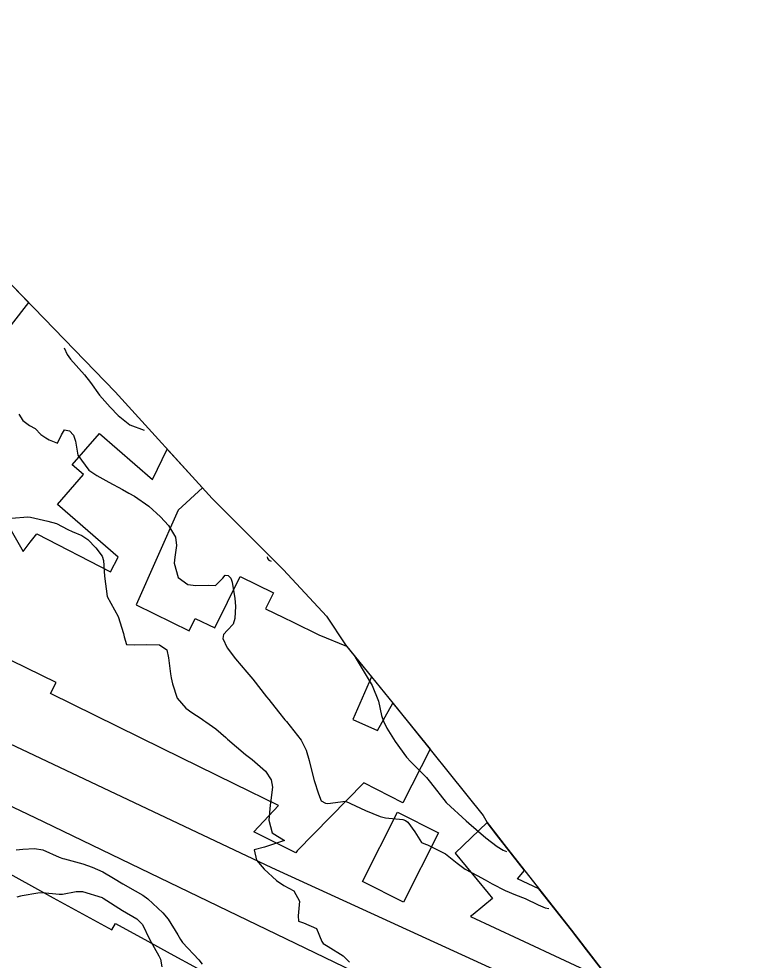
# Model space of a CAD drawing. Header units: metres. Extents: x 286371 to 293043, y 7462578 to 7466404.
# Drawn here: x 290005 to 290076.9, y 7464600.2 to 7464693.9 of the extents above; entities that cross this region are included whole.
import ezdxf

# ---------------------------------------------------------------- set-up
doc = ezdxf.new("R2010")
doc.units = ezdxf.units.M
doc.header["$MEASUREMENT"] = 0
for name, color, linetype in [('Area', 45, 'Continuous'), ('Curvas de Nivel 1m', 11, 'Continuous'), ('Curvas de Nivel 5m', 15, 'Continuous'), ('Edificações', 30, 'Continuous'), ('Vias primárias', 230, 'Continuous')]:
    doc.layers.add(name, color=color, linetype=linetype)

msp = doc.modelspace()

# ---------------------------------------------------------------- linework, layer by layer
at = {"layer": 'Area'}
msp.add_polyline3d([(289993.346, 7464678.77, 697.8), (290014.592, 7464656.811, 698.681), (290024.244, 7464646.221, 695.821), (290031.33, 7464639.105, 694.59), (290035.605, 7464634.493, 700.322), (290037.498, 7464631.669, 699.762), (290042.678, 7464625.285, 698.292), (290051.192, 7464614.699, 697.103), (290051.59, 7464613.985, 697.153), (290053.491, 7464611.49, 699.712), (290059.956, 7464603.285, 696.202), (290062.939, 7464599.398, 695.812)], dxfattribs=at)
at = {"layer": 'Curvas de Nivel 1m', "flags": 128}
for points, elevation in [([(290009.544, 7464661.184), (290009.831, 7464660.53), (290010.177, 7464660.056), (290011.56, 7464658.503), (290012.143, 7464657.737), (290013.037, 7464656.481), (290014.096, 7464655.272), (290014.906, 7464654.452), (290016.07, 7464653.522), (290017.474, 7464653.004)], 694), ([(290004.303, 7464644.244), (290005.931, 7464644.376), (290006.173, 7464644.348), (290007.925, 7464643.955), (290008.768, 7464643.705), (290009.913, 7464643.136), (290010.324, 7464642.939), (290011.303, 7464642.513), (290011.898, 7464642.119), (290012.698, 7464641.3), (290013.302, 7464640.476), (290013.435, 7464640.04), (290013.543, 7464638.479), (290013.814, 7464636.474), (290014.905, 7464634.458), (290015.423, 7464632.785), (290015.487, 7464632.448), (290015.743, 7464631.695), (290016.513, 7464631.662), (290017.743, 7464631.675), (290019.008, 7464631.654), (290019.736, 7464631.158), (290019.915, 7464630.372), (290020.089, 7464628.766), (290020.156, 7464628.375), (290020.289, 7464627.768), (290020.778, 7464626.368), (290021.639, 7464625.342), (290022.222, 7464624.931), (290023.147, 7464624.324), (290023.433, 7464624.13), (290023.619, 7464624.012), (290024.613, 7464623.308), (290025.597, 7464622.448), (290025.776, 7464622.282), (290027.572, 7464620.758), (290028.216, 7464620.245), (290029.547, 7464619.086), (290030.111, 7464618.216), (290030.237, 7464617.5), (290030.094, 7464616.216), (290030.015, 7464615.698), (290029.865, 7464614.219), (290030.197, 7464612.961), (290031.444, 7464612.194), (290029.434, 7464611.541), (290028.413, 7464611.266), (290028.662, 7464610.246), (290029.401, 7464609.333), (290030.63, 7464608.216), (290031.377, 7464607.715), (290032.374, 7464607.189), (290032.928, 7464606.181), (290032.796, 7464604.718), (290032.841, 7464604.182), (290033.321, 7464603.997), (290034.614, 7464603.449), (290035.148, 7464602.147), (290035.29, 7464601.951), (290035.774, 7464601.647), (290037.266, 7464600.725), (290037.898, 7464600.102)], 696), ([(290029.704, 7464640.394), (290029.749, 7464640.226), (290029.872, 7464640.088), (290030.104, 7464639.984)], 694), ([(290038.474, 7464630.414), (290040.136, 7464627.609), (290040.769, 7464626.058), (290041.067, 7464624.619), (290041.266, 7464624.05), (290041.614, 7464623.373), (290042.425, 7464622.032), (290043.571, 7464620.469), (290044.002, 7464620.008), (290045.541, 7464618.479), (290045.962, 7464617.978), (290047.505, 7464615.986), (290047.533, 7464615.954), (290049.478, 7464614.171), (290049.755, 7464613.92), (290051.453, 7464612.465), (290052.571, 7464611.604), (290053.178, 7464611.246), (290053.504, 7464611.104)], 694), ([(290004.756, 7464611.272), (290005.425, 7464611.33), (290006.59, 7464611.413), (290007.425, 7464611.266), (290009.043, 7464610.54), (290009.412, 7464610.405), (290009.578, 7464610.365), (290011.404, 7464609.863), (290012.332, 7464609.558), (290013.393, 7464609.095), (290014.454, 7464608.458), (290015.376, 7464607.875), (290016.592, 7464607.199), (290017.36, 7464606.778), (290017.835, 7464606.407), (290019.334, 7464605.022), (290019.876, 7464604.376), (290020.849, 7464602.813), (290021.095, 7464602.357), (290021.29, 7464602.056), (290022.916, 7464600.33), (290023.258, 7464599.908)], 697), ([(290004.877, 7464606.602), (290005.243, 7464606.709), (290005.356, 7464606.738), (290006.92, 7464607.011), (290007.361, 7464607.027), (290009.044, 7464606.854), (290009.359, 7464606.864), (290010.739, 7464607.138), (290011.363, 7464607.134), (290013.308, 7464606.522), (290013.354, 7464606.502), (290013.405, 7464606.474), (290015.336, 7464605.25), (290016.763, 7464604.423), (290017.315, 7464603.834), (290018.017, 7464602.404), (290018.932, 7464600.727), (290019.094, 7464600.387), (290019.253, 7464599.627)], 698)]:
    msp.add_lwpolyline(points, dxfattribs=dict(at, elevation=elevation))
at = {"layer": 'Curvas de Nivel 5m', "elevation": 695, "flags": 128}
msp.add_lwpolyline([(290005.017, 7464654.606), (290005.438, 7464653.951), (290006.077, 7464653.477), (290006.642, 7464653.152), (290007.213, 7464652.571), (290007.715, 7464652.227), (290008.047, 7464652.051), (290008.879, 7464651.704), (290009.253, 7464652.536), (290009.555, 7464653.041), (290010.063, 7464652.95), (290010.477, 7464652.518), (290010.67, 7464651.89), (290010.905, 7464650.511), (290012.002, 7464649.036), (290012.773, 7464648.483), (290013.984, 7464647.819), (290015.328, 7464647.09), (290015.969, 7464646.735), (290016.518, 7464646.426), (290017.949, 7464645.429), (290019.106, 7464644.387), (290019.921, 7464643.508), (290020.589, 7464642.364), (290020.706, 7464641.548), (290020.533, 7464640.365), (290020.464, 7464639.766), (290020.858, 7464638.359), (290021.834, 7464637.646), (290022.612, 7464637.553), (290023.833, 7464637.585), (290024.566, 7464637.57), (290025.311, 7464638.292), (290025.547, 7464638.59), (290025.848, 7464638.545), (290026.107, 7464638.28), (290026.246, 7464637.87), (290026.507, 7464636.274), (290026.578, 7464635.497), (290026.511, 7464634.274), (290026.336, 7464633.716), (290025.766, 7464633.103), (290025.375, 7464632.675), (290025.307, 7464632.291), (290025.74, 7464631.346), (290026.565, 7464630.272), (290027.698, 7464628.953), (290028.276, 7464628.246), (290029.658, 7464626.492), (290029.869, 7464626.221), (290030.836, 7464625.006), (290031.48, 7464624.197), (290031.621, 7464624.022), (290033.082, 7464622.172), (290033.579, 7464621.178), (290033.886, 7464620.16), (290033.979, 7464619.737), (290034.371, 7464618.152), (290034.832, 7464616.827), (290035.094, 7464616.141), (290035.501, 7464615.907), (290035.738, 7464615.893), (290037.504, 7464616.104), (290039.491, 7464615.197), (290040.962, 7464614.572), (290041.48, 7464614.443), (290043.214, 7464614.282), (290043.477, 7464614.188), (290043.709, 7464614.011), (290044.385, 7464613.076), (290045.052, 7464611.99), (290045.442, 7464611.83), (290045.661, 7464611.761), (290047.428, 7464610.858), (290048.585, 7464609.937), (290049.402, 7464609.34), (290050.575, 7464608.722), (290051.38, 7464608.295), (290052.092, 7464607.884), (290053.365, 7464607.237), (290054.408, 7464606.799), (290055.353, 7464606.423), (290056.659, 7464605.815), (290057.34, 7464605.515), (290057.714, 7464605.424)], dxfattribs=at)
at = {"layer": 'Edificações'}
for points in [[(290002.814, 7464668.985), (290005.987, 7464665.705), (290002.509, 7464661.26)], [(290003.327, 7464644.632), (290005.451, 7464640.94), (290006.17, 7464641.859), (290006.821, 7464642.691), (290014.153, 7464638.923), (290014.901, 7464640.378), (290008.873, 7464645.625), (290011.451, 7464648.587), (290010.336, 7464649.557), (290013.044, 7464652.667), (290018.304, 7464648.088), (290019.789, 7464651.109), (290023.292, 7464647.266), (290020.86, 7464645.049), (290016.699, 7464635.635), (290021.962, 7464633.055), (290022.564, 7464634.283), (290024.505, 7464633.332), (290027.016, 7464638.453), (290030.329, 7464636.83), (290029.554, 7464635.248), (290031.346, 7464634.37), (290032.305, 7464633.9), (290034.86, 7464632.648), (290037.61, 7464631.531), (290040.088, 7464628.477), (290038.236, 7464624.221), (290040.691, 7464623.153), (290042.203, 7464625.87), (290045.906, 7464621.272), (290043.199, 7464615.958), (290043.199, 7464615.958), (290039.322, 7464617.933), (290032.711, 7464611.177), (290032.556, 7464610.978), (290028.373, 7464613.069), (290030.839, 7464615.682), (290026.506, 7464617.809), (290019.278, 7464621.358), (290008.185, 7464626.804), (290008.728, 7464627.91), (290004.344, 7464630.063)], [(290002.832, 7464609.568), (290008.44, 7464606.501), (290014.273, 7464603.312), (290014.621, 7464603.948), (290017.861, 7464602.176), (290020.076, 7464600.965), (290025.438, 7464598.034)]]:
    msp.add_lwpolyline(points, dxfattribs=at)
msp.add_lwpolyline([(290042.666, 7464615.011), (290046.741, 7464612.962), (290043.279, 7464606.076), (290039.203, 7464608.125)], close=True, dxfattribs=at)
at = {"layer": 'Edificações', "elevation": 697.957}
msp.add_lwpolyline([(290056.723, 7464607.387), (290054.586, 7464608.394), (290055.277, 7464609.223), (290053.491, 7464611.49), (290052.541, 7464612.738), (290051.59, 7464613.985), (290048.387, 7464610.937), (290051.68, 7464606.956), (290052.103, 7464606.445), (290050.176, 7464604.85), (290049.93, 7464604.647), (290054.757, 7464602.394), (290063.851, 7464598.143), (290062.939, 7464599.398), (290061.448, 7464601.341), (290059.956, 7464603.285), (290056.723, 7464607.387)], close=True, dxfattribs=at)
at = {"layer": 'Vias primárias'}
for points, elevation in [([(290068.31, 7464592.005), (290030.178, 7464609.466), (289945.158, 7464649.708, -0.581215), (289944.7, 7464655.744), (289979.084, 7464693.899)], 696.092), ([(290076.928, 7464580.529), (290007.487, 7464614.047), (289946.52, 7464643.195), (289940.019, 7464646.321, 0.273342)], 699.287)]:
    msp.add_lwpolyline(points, format="xyb", dxfattribs=dict(at, elevation=elevation))

doc.saveas('drawing.dxf')
